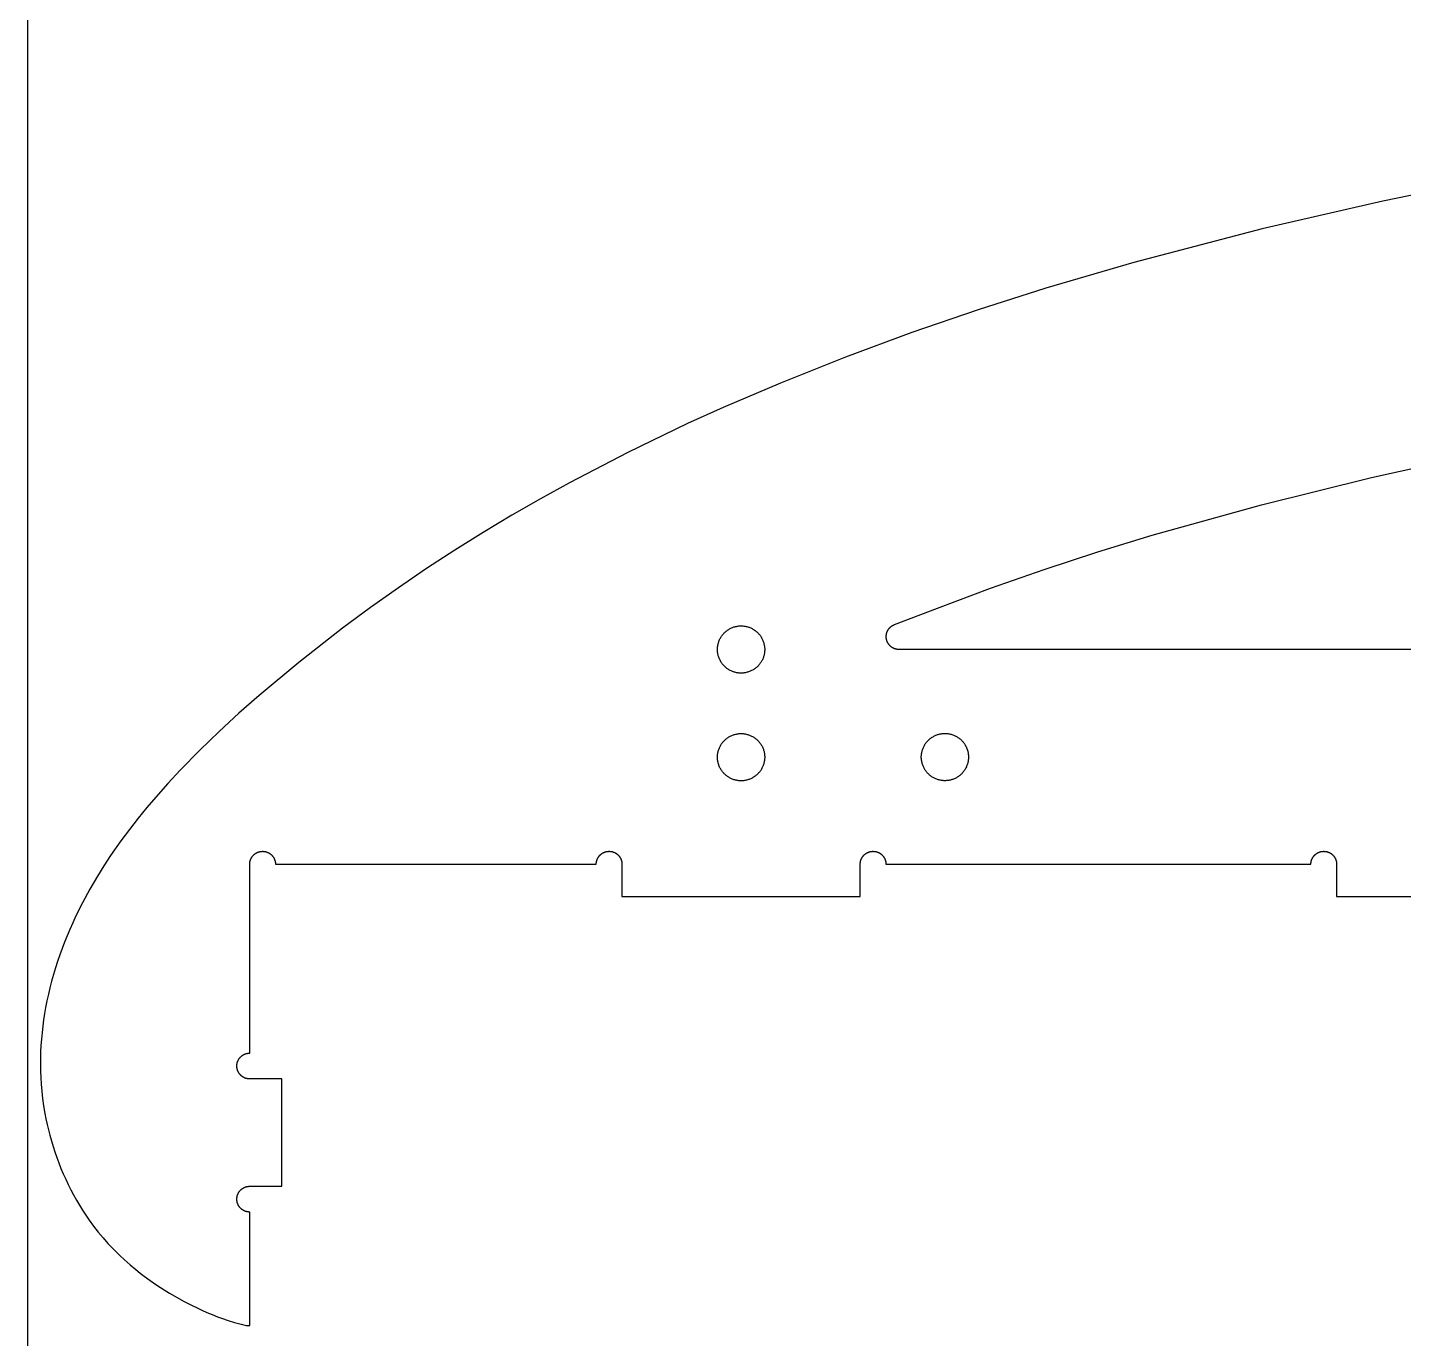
# Model space of a CAD drawing. Header units: millimetres. Extents: x 0 to 2500, y 0 to 1250.
# Drawn here: x 0 to 320.6, y 316.7 to 622 of the extents above; entities that cross this region are included whole.
import ezdxf

# ---------------------------------------------------------------- set-up
doc = ezdxf.new("R2010")
doc.units = ezdxf.units.MM
doc.header["$MEASUREMENT"] = 0
doc.layers.add('Default', color=18, linetype='Continuous', true_color=0x000000)
doc.layers.add('TAGLIO', color=56, linetype='Continuous', true_color=0x8b8b00)

msp = doc.modelspace()

# ---------------------------------------------------------------- linework, layer by layer
at = {"layer": 'Default'}
msp.add_lwpolyline([(0, 0), (2500, 0), (2500, 1250), (0, 1250)], close=True, dxfattribs=at)
at = {"layer": 'TAGLIO'}
for points in [[(348.4, 588.24), (315.79, 581.59), (287.65, 575.1), (257.75, 567.28), (237.25, 561.28), (221.51, 556.27), (205.99, 550.95), (190.61, 545.27), (175.4, 539.21), (162.09, 533.52), (153.78, 529.76), (139.88, 523.08), (126.27, 516.01), (119.52, 512.28), (112.83, 508.44), (106.15, 504.44), (99.55, 500.31), (92.95, 496), (86.42, 491.56), (79.87, 486.91), (73.42, 482.13), (63.21, 474.15), (53.96, 466.44), (49.27, 462.32), (44.67, 458.11), (40.11, 453.71), (35.54, 449.05), (32.66, 445.96), (29.86, 442.81), (27.79, 440.36), (25.76, 437.88), (23.73, 435.27), (21.76, 432.61), (19.34, 429.16), (17.79, 426.8), (16.29, 424.4), (14.49, 421.32), (12.79, 418.19), (11.25, 415.11), (10.52, 413.55), (9.82, 411.98), (9.2, 410.51), (8.61, 409.03), (8.04, 407.54), (7.49, 406.04), (6.98, 404.52), (6.49, 403), (6.03, 401.46), (5.6, 399.92), (5.21, 398.41), (4.85, 396.89), (4.52, 395.36), (4.22, 393.83), (3.97, 392.37), (3.74, 390.9), (3.54, 389.43), (3.38, 387.96), (3.24, 386.46), (3.13, 384.96), (3.05, 383.46), (3.01, 381.96), (3, 380.46), (3.02, 378.97), (3.08, 377.47), (3.17, 375.98), (3.32, 374.31), (3.51, 372.64), (3.75, 370.88), (4.05, 369.12), (4.3, 367.85), (4.57, 366.58), (4.87, 365.32), (5.19, 364.06), (5.55, 362.75), (5.95, 361.45), (6.37, 360.16), (6.82, 358.87), (7.29, 357.59), (7.8, 356.32), (8.33, 355.07), (8.89, 353.82), (9.47, 352.58), (10.09, 351.36), (10.73, 350.15), (11.4, 348.95), (12.1, 347.76), (12.83, 346.59), (13.58, 345.44), (14.37, 344.3), (15.4, 342.89), (16.47, 341.5), (17.59, 340.16), (18.75, 338.84), (19.63, 337.9), (20.54, 336.97), (21.52, 336.01), (22.53, 335.08), (23.88, 333.9), (25.26, 332.76)], [(212.01, 486.83), (224.38, 491.44), (236.85, 495.79), (249.4, 499.89), (262.03, 503.76), (287.48, 510.86), (313.13, 517.23), (345.14, 524.28), (377.31, 530.49), (409.62, 535.93), (442.04, 540.68), (474.55, 544.78), (507.13, 548.21), (539.78, 550.94), (572.48, 552.91), (605.23, 554.1), (638, 554.5), (670.77, 554.1)], [(201.98, 482.96), (212.01, 486.83)], [(203.06, 477.17), (203, 477.17), (202.94, 477.17), (202.88, 477.17), (202.82, 477.18), (202.76, 477.18), (202.69, 477.19), (202.63, 477.2), (202.57, 477.21), (202.51, 477.22), (202.44, 477.23), (202.38, 477.24), (202.32, 477.26), (202.26, 477.28), (202.2, 477.29), (202.13, 477.31), (202.07, 477.33), (202.01, 477.36), (201.95, 477.38), (201.89, 477.4), (201.83, 477.43), (201.76, 477.46), (201.71, 477.49), (201.65, 477.52), (201.59, 477.55), (201.53, 477.59), (201.47, 477.62), (201.41, 477.66), (201.36, 477.7), (201.3, 477.73), (201.25, 477.77), (201.19, 477.82), (201.14, 477.86), (201.09, 477.9), (201.04, 477.95), (200.99, 477.99), (200.94, 478.04), (200.89, 478.09), (200.85, 478.14), (200.8, 478.19), (200.76, 478.24), (200.72, 478.29), (200.68, 478.34), (200.64, 478.4), (200.6, 478.45), (200.56, 478.51), (200.52, 478.56), (200.49, 478.62), (200.46, 478.68), (200.42, 478.73), (200.39, 478.79), (200.36, 478.85), (200.34, 478.91), (200.31, 478.97), (200.29, 479.02), (200.26, 479.08), (200.24, 479.14), (200.22, 479.2), (200.2, 479.26), (200.18, 479.32), (200.16, 479.38), (200.15, 479.44), (200.13, 479.5), (200.12, 479.56), (200.11, 479.62), (200.1, 479.68), (200.09, 479.74), (200.08, 479.8), (200.08, 479.86), (200.07, 479.92), (200.07, 479.98), (200.06, 480.04), (200.06, 480.11), (200.06, 480.17), (200.06, 480.23), (200.06, 480.3), (200.07, 480.36), (200.07, 480.43), (200.08, 480.49), (200.09, 480.56), (200.09, 480.62), (200.11, 480.68), (200.12, 480.75), (200.13, 480.81), (200.15, 480.88), (200.16, 480.94), (200.18, 481.01), (200.2, 481.07), (200.22, 481.14), (200.24, 481.2), (200.27, 481.26), (200.29, 481.32), (200.32, 481.39), (200.35, 481.45), (200.38, 481.51), (200.41, 481.57), (200.44, 481.63), (200.47, 481.69), (200.51, 481.75), (200.55, 481.8), (200.58, 481.86), (200.62, 481.91), (200.66, 481.97), (200.7, 482.02), (200.75, 482.07), (200.79, 482.13), (200.83, 482.18), (200.88, 482.23), (200.92, 482.27), (200.97, 482.32), (201.02, 482.37), (201.07, 482.41), (201.12, 482.45), (201.17, 482.49), (201.22, 482.54), (201.27, 482.57), (201.32, 482.61), (201.38, 482.65), (201.43, 482.68), (201.48, 482.72), (201.54, 482.75), (201.59, 482.78), (201.65, 482.81), (201.7, 482.84), (201.76, 482.87), (201.81, 482.89), (201.87, 482.92), (201.92, 482.94), (201.98, 482.96)], [(1072.94, 477.17), (203.06, 477.17)], [(51.77, 427.17), (51.77, 427.23), (51.77, 427.3), (51.78, 427.37), (51.78, 427.44), (51.79, 427.5), (51.8, 427.57), (51.81, 427.64), (51.82, 427.71), (51.83, 427.78), (51.85, 427.85), (51.86, 427.92), (51.88, 427.99), (51.91, 428.06), (51.93, 428.13), (51.95, 428.2), (51.98, 428.27), (52.01, 428.34), (52.04, 428.41), (52.07, 428.48), (52.1, 428.54), (52.14, 428.61), (52.18, 428.68), (52.22, 428.74), (52.26, 428.81), (52.3, 428.87), (52.34, 428.93), (52.39, 429), (52.44, 429.06), (52.49, 429.12), (52.54, 429.17), (52.59, 429.23), (52.65, 429.29), (52.7, 429.34), (52.76, 429.39), (52.82, 429.45), (52.88, 429.49), (52.94, 429.54), (53, 429.59), (53.06, 429.63), (53.13, 429.68), (53.19, 429.72), (53.26, 429.76), (53.32, 429.79), (53.39, 429.83), (53.46, 429.86), (53.53, 429.9), (53.59, 429.93), (53.66, 429.96), (53.73, 429.98), (53.8, 430.01), (53.87, 430.03), (53.94, 430.05), (54.01, 430.07), (54.08, 430.09), (54.15, 430.1), (54.22, 430.12), (54.29, 430.13), (54.36, 430.14), (54.43, 430.15), (54.5, 430.15), (54.57, 430.16), (54.63, 430.16), (54.7, 430.17), (54.77, 430.17), (54.83, 430.17), (54.9, 430.16), (54.97, 430.16), (55.04, 430.15), (55.11, 430.15), (55.18, 430.14), (55.24, 430.13), (55.31, 430.12), (55.38, 430.1), (55.45, 430.09), (55.52, 430.07), (55.59, 430.05), (55.66, 430.03), (55.73, 430.01), (55.8, 429.98), (55.87, 429.96), (55.94, 429.93), (56.01, 429.9), (56.08, 429.86), (56.15, 429.83), (56.21, 429.79), (56.28, 429.76), (56.35, 429.72), (56.41, 429.68), (56.47, 429.63), (56.54, 429.59), (56.6, 429.54), (56.66, 429.49), (56.72, 429.45), (56.78, 429.39), (56.83, 429.34), (56.89, 429.29), (56.94, 429.23), (57, 429.17), (57.05, 429.12), (57.1, 429.06), (57.15, 429), (57.19, 428.93), (57.24, 428.87), (57.28, 428.81), (57.32, 428.74), (57.36, 428.68), (57.4, 428.61), (57.43, 428.54), (57.47, 428.48), (57.5, 428.41), (57.53, 428.34), (57.56, 428.27), (57.58, 428.2), (57.61, 428.13), (57.63, 428.06), (57.65, 427.99), (57.67, 427.92), (57.69, 427.85), (57.7, 427.78), (57.72, 427.71), (57.73, 427.64), (57.74, 427.57), (57.75, 427.5), (57.76, 427.44), (57.76, 427.37), (57.77, 427.3), (57.77, 427.23), (57.77, 427.17)], [(132.5, 427.17), (132.5, 427.23), (132.5, 427.3), (132.51, 427.37), (132.51, 427.44), (132.52, 427.5), (132.53, 427.57), (132.54, 427.64), (132.55, 427.71), (132.56, 427.78), (132.58, 427.85), (132.6, 427.92), (132.62, 427.99), (132.64, 428.06), (132.66, 428.13), (132.68, 428.2), (132.71, 428.27), (132.74, 428.34), (132.77, 428.41), (132.8, 428.48), (132.84, 428.54), (132.87, 428.61), (132.91, 428.68), (132.95, 428.74), (132.99, 428.81), (133.03, 428.87), (133.08, 428.93), (133.12, 429), (133.17, 429.06), (133.22, 429.12), (133.27, 429.17), (133.32, 429.23), (133.38, 429.29), (133.43, 429.34), (133.49, 429.39), (133.55, 429.45), (133.61, 429.49), (133.67, 429.54), (133.73, 429.59), (133.79, 429.63), (133.86, 429.68), (133.92, 429.72), (133.99, 429.76), (134.06, 429.79), (134.12, 429.83), (134.19, 429.86), (134.26, 429.9), (134.33, 429.93), (134.4, 429.96), (134.47, 429.98), (134.53, 430.01), (134.6, 430.03), (134.67, 430.05), (134.74, 430.07), (134.81, 430.09), (134.88, 430.1), (134.95, 430.12), (135.02, 430.13), (135.09, 430.14), (135.16, 430.15), (135.23, 430.15), (135.3, 430.16), (135.37, 430.16), (135.43, 430.17), (135.5, 430.17), (135.57, 430.17), (135.63, 430.16), (135.7, 430.16), (135.77, 430.15), (135.84, 430.15), (135.91, 430.14), (135.98, 430.13), (136.05, 430.12), (136.12, 430.1), (136.19, 430.09), (136.26, 430.07), (136.33, 430.05), (136.4, 430.03), (136.47, 430.01), (136.53, 429.98), (136.6, 429.96), (136.67, 429.93), (136.74, 429.9), (136.81, 429.86), (136.88, 429.83), (136.94, 429.79), (137.01, 429.76), (137.08, 429.72), (137.14, 429.68), (137.21, 429.63), (137.27, 429.59), (137.33, 429.54), (137.39, 429.49), (137.45, 429.45), (137.51, 429.39), (137.57, 429.34), (137.62, 429.29), (137.68, 429.23), (137.73, 429.17), (137.78, 429.12), (137.83, 429.06), (137.88, 429), (137.92, 428.93), (137.97, 428.87), (138.01, 428.81), (138.05, 428.74), (138.09, 428.68), (138.13, 428.61), (138.16, 428.54), (138.2, 428.48), (138.23, 428.41), (138.26, 428.34), (138.29, 428.27), (138.32, 428.2), (138.34, 428.13), (138.36, 428.06), (138.38, 427.99), (138.4, 427.92), (138.42, 427.85), (138.44, 427.78), (138.45, 427.71), (138.46, 427.64), (138.47, 427.57), (138.48, 427.5), (138.49, 427.44), (138.49, 427.37), (138.5, 427.3), (138.5, 427.23), (138.5, 427.17)], [(194, 427.17), (194, 427.23), (194, 427.3), (194.01, 427.37), (194.01, 427.44), (194.02, 427.5), (194.03, 427.57), (194.04, 427.64), (194.05, 427.71), (194.06, 427.78), (194.08, 427.85), (194.1, 427.92), (194.12, 427.99), (194.14, 428.06), (194.16, 428.13), (194.18, 428.2), (194.21, 428.27), (194.24, 428.34), (194.27, 428.41), (194.3, 428.48), (194.34, 428.54), (194.37, 428.61), (194.41, 428.68), (194.45, 428.74), (194.49, 428.81), (194.53, 428.87), (194.58, 428.93), (194.62, 429), (194.67, 429.06), (194.72, 429.12), (194.77, 429.17), (194.82, 429.23), (194.88, 429.29), (194.93, 429.34), (194.99, 429.39), (195.05, 429.45), (195.11, 429.49), (195.17, 429.54), (195.23, 429.59), (195.29, 429.63), (195.36, 429.68), (195.42, 429.72), (195.49, 429.76), (195.56, 429.79), (195.62, 429.83), (195.69, 429.86), (195.76, 429.9), (195.83, 429.93), (195.9, 429.96), (195.97, 429.98), (196.03, 430.01), (196.1, 430.03), (196.17, 430.05), (196.24, 430.07), (196.31, 430.09), (196.38, 430.1), (196.45, 430.12), (196.52, 430.13), (196.59, 430.14), (196.66, 430.15), (196.73, 430.15), (196.8, 430.16), (196.87, 430.16), (196.93, 430.17), (197, 430.17), (197.07, 430.17), (197.13, 430.16), (197.2, 430.16), (197.27, 430.15), (197.34, 430.15), (197.41, 430.14), (197.48, 430.13), (197.55, 430.12), (197.62, 430.1), (197.69, 430.09), (197.76, 430.07), (197.83, 430.05), (197.9, 430.03), (197.97, 430.01), (198.03, 429.98), (198.1, 429.96), (198.17, 429.93), (198.24, 429.9), (198.31, 429.86), (198.38, 429.83), (198.44, 429.79), (198.51, 429.76), (198.58, 429.72), (198.64, 429.68), (198.71, 429.63), (198.77, 429.59), (198.83, 429.54), (198.89, 429.49), (198.95, 429.45), (199.01, 429.39), (199.07, 429.34), (199.12, 429.29), (199.18, 429.23), (199.23, 429.17), (199.28, 429.12), (199.33, 429.06), (199.38, 429), (199.42, 428.93), (199.47, 428.87), (199.51, 428.81), (199.55, 428.74), (199.59, 428.68), (199.63, 428.61), (199.66, 428.54), (199.7, 428.48), (199.73, 428.41), (199.76, 428.34), (199.79, 428.27), (199.82, 428.2), (199.84, 428.13), (199.86, 428.06), (199.88, 427.99), (199.9, 427.92), (199.92, 427.85), (199.94, 427.78), (199.95, 427.71), (199.96, 427.64), (199.97, 427.57), (199.98, 427.5), (199.99, 427.44), (199.99, 427.37), (200, 427.3), (200, 427.23), (200, 427.17)], [(299, 427.17), (299, 427.23), (299, 427.3), (299.01, 427.37), (299.01, 427.44), (299.02, 427.5), (299.03, 427.57), (299.04, 427.64), (299.05, 427.71), (299.06, 427.78), (299.08, 427.85), (299.1, 427.92), (299.12, 427.99), (299.14, 428.06), (299.16, 428.13), (299.18, 428.2), (299.21, 428.27), (299.24, 428.34), (299.27, 428.41), (299.3, 428.48), (299.34, 428.54), (299.37, 428.61), (299.41, 428.68), (299.45, 428.74), (299.49, 428.81), (299.53, 428.87), (299.58, 428.93), (299.62, 429), (299.67, 429.06), (299.72, 429.12), (299.77, 429.17), (299.82, 429.23), (299.88, 429.29), (299.93, 429.34), (299.99, 429.39), (300.05, 429.45), (300.11, 429.49), (300.17, 429.54), (300.23, 429.59), (300.29, 429.63), (300.36, 429.68), (300.42, 429.72), (300.49, 429.76), (300.56, 429.79), (300.62, 429.83), (300.69, 429.86), (300.76, 429.9), (300.83, 429.93), (300.9, 429.96), (300.97, 429.98), (301.03, 430.01), (301.1, 430.03), (301.17, 430.05), (301.24, 430.07), (301.31, 430.09), (301.38, 430.1), (301.45, 430.12), (301.52, 430.13), (301.59, 430.14), (301.66, 430.15), (301.73, 430.15), (301.8, 430.16), (301.87, 430.16), (301.93, 430.17), (302, 430.17), (302.07, 430.17), (302.13, 430.16), (302.2, 430.16), (302.27, 430.15), (302.34, 430.15), (302.41, 430.14), (302.48, 430.13), (302.55, 430.12), (302.62, 430.1), (302.69, 430.09), (302.76, 430.07), (302.83, 430.05), (302.9, 430.03), (302.97, 430.01), (303.03, 429.98), (303.1, 429.96), (303.17, 429.93), (303.24, 429.9), (303.31, 429.86), (303.38, 429.83), (303.44, 429.79), (303.51, 429.76), (303.58, 429.72), (303.64, 429.68), (303.71, 429.63), (303.77, 429.59), (303.83, 429.54), (303.89, 429.49), (303.95, 429.45), (304.01, 429.39), (304.07, 429.34), (304.12, 429.29), (304.18, 429.23), (304.23, 429.17), (304.28, 429.12), (304.33, 429.06), (304.38, 429), (304.42, 428.93), (304.47, 428.87), (304.51, 428.81), (304.55, 428.74), (304.59, 428.68), (304.63, 428.61), (304.66, 428.54), (304.7, 428.48), (304.73, 428.41), (304.76, 428.34), (304.79, 428.27), (304.82, 428.2), (304.84, 428.13), (304.86, 428.06), (304.88, 427.99), (304.9, 427.92), (304.92, 427.85), (304.94, 427.78), (304.95, 427.71), (304.96, 427.64), (304.97, 427.57), (304.98, 427.5), (304.99, 427.44), (304.99, 427.37), (305, 427.3), (305, 427.23), (305, 427.17)], [(51.77, 383.17), (51.77, 427.17)], [(57.77, 427.17), (132.5, 427.17)], [(138.5, 427.17), (138.5, 419.67)], [(194, 419.67), (194, 427.17)], [(200, 427.17), (299, 427.17)], [(305, 427.17), (305, 419.67)], [(138.5, 419.67), (194, 419.67)], [(305, 419.67), (360.5, 419.67)], [(51.77, 377.17), (51.7, 377.17), (51.63, 377.17), (51.57, 377.17), (51.5, 377.18), (51.43, 377.18), (51.36, 377.19), (51.29, 377.2), (51.22, 377.22), (51.15, 377.23), (51.08, 377.25), (51.01, 377.26), (50.94, 377.28), (50.87, 377.3), (50.8, 377.33), (50.73, 377.35), (50.66, 377.38), (50.59, 377.4), (50.53, 377.43), (50.46, 377.47), (50.39, 377.5), (50.32, 377.54), (50.26, 377.57), (50.19, 377.61), (50.13, 377.65), (50.06, 377.7), (50, 377.74), (49.94, 377.79), (49.88, 377.84), (49.82, 377.89), (49.76, 377.94), (49.7, 377.99), (49.65, 378.04), (49.59, 378.1), (49.54, 378.16), (49.49, 378.22), (49.44, 378.27), (49.39, 378.34), (49.34, 378.4), (49.3, 378.46), (49.26, 378.52), (49.22, 378.59), (49.18, 378.65), (49.14, 378.72), (49.1, 378.79), (49.07, 378.86), (49.04, 378.92), (49.01, 378.99), (48.98, 379.06), (48.95, 379.13), (48.93, 379.2), (48.91, 379.27), (48.88, 379.34), (48.86, 379.41), (48.85, 379.48), (48.83, 379.55), (48.82, 379.62), (48.81, 379.69), (48.8, 379.76), (48.79, 379.83), (48.78, 379.9), (48.78, 379.96), (48.77, 380.03), (48.77, 380.1), (48.77, 380.17), (48.77, 380.23), (48.77, 380.3), (48.78, 380.37), (48.78, 380.44), (48.79, 380.5), (48.8, 380.57), (48.81, 380.64), (48.82, 380.71), (48.83, 380.78), (48.85, 380.85), (48.86, 380.92), (48.88, 380.99), (48.91, 381.06), (48.93, 381.13), (48.95, 381.2), (48.98, 381.27), (49.01, 381.34), (49.04, 381.41), (49.07, 381.48), (49.1, 381.54), (49.14, 381.61), (49.18, 381.68), (49.22, 381.74), (49.26, 381.81), (49.3, 381.87), (49.34, 381.93), (49.39, 382), (49.44, 382.06), (49.49, 382.12), (49.54, 382.17), (49.59, 382.23), (49.65, 382.29), (49.7, 382.34), (49.76, 382.39), (49.82, 382.45), (49.88, 382.49), (49.94, 382.54), (50, 382.59), (50.06, 382.63), (50.13, 382.68), (50.19, 382.72), (50.26, 382.76), (50.32, 382.79), (50.39, 382.83), (50.46, 382.86), (50.53, 382.9), (50.59, 382.93), (50.66, 382.96), (50.73, 382.98), (50.8, 383.01), (50.87, 383.03), (50.94, 383.05), (51.01, 383.07), (51.08, 383.09), (51.15, 383.1), (51.22, 383.12), (51.29, 383.13), (51.36, 383.14), (51.43, 383.15), (51.5, 383.15), (51.57, 383.16), (51.63, 383.16), (51.7, 383.17), (51.77, 383.17)], [(59.27, 377.17), (51.77, 377.17)], [(59.27, 352.17), (59.27, 377.17)], [(51.77, 346.17), (51.7, 346.17), (51.63, 346.17), (51.57, 346.17), (51.5, 346.18), (51.43, 346.18), (51.36, 346.19), (51.29, 346.2), (51.22, 346.22), (51.15, 346.23), (51.08, 346.25), (51.01, 346.26), (50.94, 346.28), (50.87, 346.3), (50.8, 346.33), (50.73, 346.35), (50.66, 346.38), (50.59, 346.4), (50.53, 346.43), (50.46, 346.47), (50.39, 346.5), (50.32, 346.54), (50.26, 346.57), (50.19, 346.61), (50.13, 346.65), (50.06, 346.7), (50, 346.74), (49.94, 346.79), (49.88, 346.84), (49.82, 346.89), (49.76, 346.94), (49.7, 346.99), (49.65, 347.04), (49.59, 347.1), (49.54, 347.16), (49.49, 347.22), (49.44, 347.27), (49.39, 347.34), (49.34, 347.4), (49.3, 347.46), (49.26, 347.52), (49.22, 347.59), (49.18, 347.65), (49.14, 347.72), (49.1, 347.79), (49.07, 347.86), (49.04, 347.92), (49.01, 347.99), (48.98, 348.06), (48.95, 348.13), (48.93, 348.2), (48.91, 348.27), (48.88, 348.34), (48.86, 348.41), (48.85, 348.48), (48.83, 348.55), (48.82, 348.62), (48.81, 348.69), (48.8, 348.76), (48.79, 348.83), (48.78, 348.9), (48.78, 348.96), (48.77, 349.03), (48.77, 349.1), (48.77, 349.17), (48.77, 349.23), (48.77, 349.3), (48.78, 349.37), (48.78, 349.44), (48.79, 349.5), (48.8, 349.57), (48.81, 349.64), (48.82, 349.71), (48.83, 349.78), (48.85, 349.85), (48.86, 349.92), (48.88, 349.99), (48.91, 350.06), (48.93, 350.13), (48.95, 350.2), (48.98, 350.27), (49.01, 350.34), (49.04, 350.41), (49.07, 350.48), (49.1, 350.54), (49.14, 350.61), (49.18, 350.68), (49.22, 350.74), (49.26, 350.81), (49.3, 350.87), (49.34, 350.93), (49.39, 351), (49.44, 351.06), (49.49, 351.12), (49.54, 351.17), (49.59, 351.23), (49.65, 351.29), (49.7, 351.34), (49.76, 351.39), (49.82, 351.45), (49.88, 351.49), (49.94, 351.54), (50, 351.59), (50.06, 351.63), (50.13, 351.68), (50.19, 351.72), (50.26, 351.76), (50.32, 351.79), (50.39, 351.83), (50.46, 351.86), (50.53, 351.9), (50.59, 351.93), (50.66, 351.96), (50.73, 351.98), (50.8, 352.01), (50.87, 352.03), (50.94, 352.05), (51.01, 352.07), (51.08, 352.09), (51.15, 352.1), (51.22, 352.12), (51.29, 352.13), (51.36, 352.14), (51.43, 352.15), (51.5, 352.15), (51.57, 352.16), (51.63, 352.16), (51.7, 352.17), (51.77, 352.17)], [(51.77, 352.17), (59.27, 352.17)], [(51.77, 319.73), (51.77, 346.17)], [(25.26, 332.76), (26.27, 331.94), (27.17, 331.25), (28.61, 330.2), (30.16, 329.13), (31.85, 328.04), (33.06, 327.3), (34.29, 326.57), (36.32, 325.44), (38.39, 324.37), (39.5, 323.83), (40.63, 323.31), (41.81, 322.78), (43, 322.29), (44.24, 321.8), (45.18, 321.46), (46.72, 320.93), (48.24, 320.46), (49.76, 320.03), (50.94, 319.73)], [(50.94, 319.73), (51.77, 319.73)]]:
    msp.add_lwpolyline(points, dxfattribs=at)
for points in [[(168.32, 482.26), (168.5, 482.19), (168.67, 482.1), (168.84, 482.02), (169.01, 481.92), (169.17, 481.83), (169.33, 481.72), (169.49, 481.61), (169.64, 481.5), (169.79, 481.38), (169.93, 481.25), (170.07, 481.12), (170.21, 480.99), (170.34, 480.85), (170.46, 480.7), (170.58, 480.55), (170.7, 480.4), (170.81, 480.25), (170.91, 480.09), (171.01, 479.92), (171.1, 479.76), (171.19, 479.59), (171.27, 479.41), (171.35, 479.24), (171.41, 479.06), (171.48, 478.88), (171.53, 478.7), (171.58, 478.51), (171.63, 478.33), (171.66, 478.14), (171.69, 477.95), (171.72, 477.76), (171.74, 477.57), (171.75, 477.38), (171.75, 477.19), (171.75, 477), (171.74, 476.81), (171.72, 476.62), (171.7, 476.43), (171.67, 476.24), (171.64, 476.05), (171.59, 475.87), (171.55, 475.68), (171.49, 475.5), (171.43, 475.32), (171.36, 475.14), (171.29, 474.96), (171.21, 474.79), (171.12, 474.62), (171.03, 474.45), (170.94, 474.29), (170.83, 474.12), (170.72, 473.97), (170.61, 473.81), (170.49, 473.66), (170.37, 473.52), (170.24, 473.38), (170.11, 473.24), (169.97, 473.11), (169.82, 472.98), (169.68, 472.86), (169.53, 472.75), (169.37, 472.64), (169.21, 472.53), (169.05, 472.43), (168.88, 472.34), (168.71, 472.25), (168.54, 472.17), (168.37, 472.09), (168.19, 472.02), (168.01, 471.95), (167.83, 471.9), (167.64, 471.85), (167.46, 471.8), (167.27, 471.76), (167.08, 471.73), (166.89, 471.7), (166.7, 471.68), (166.51, 471.67), (166.32, 471.67), (166.13, 471.67), (165.94, 471.67), (165.75, 471.69), (165.56, 471.71), (165.37, 471.74), (165.18, 471.77), (165, 471.81), (164.81, 471.86), (164.63, 471.91), (164.45, 471.97), (164.27, 472.04), (164.09, 472.11), (163.92, 472.19), (163.74, 472.27), (163.58, 472.36), (163.41, 472.46), (163.25, 472.56), (163.09, 472.66), (162.94, 472.78), (162.79, 472.89), (162.64, 473.02), (162.5, 473.14), (162.36, 473.28), (162.23, 473.41), (162.1, 473.56), (161.98, 473.7), (161.86, 473.85), (161.75, 474.01), (161.64, 474.17), (161.54, 474.33), (161.44, 474.49), (161.35, 474.66), (161.27, 474.83), (161.19, 475.01), (161.12, 475.18), (161.05, 475.36), (160.99, 475.54), (160.94, 475.73), (160.89, 475.91), (160.85, 476.1), (160.82, 476.29), (160.79, 476.48), (160.77, 476.67), (160.76, 476.86), (160.75, 477.05), (160.75, 477.24), (160.76, 477.43), (160.77, 477.62), (160.79, 477.81), (160.81, 478), (160.85, 478.19), (160.88, 478.37), (160.93, 478.56), (160.98, 478.74), (161.04, 478.92), (161.1, 479.1), (161.17, 479.28), (161.25, 479.46), (161.33, 479.63), (161.42, 479.8), (161.52, 479.96), (161.62, 480.13), (161.72, 480.29), (161.83, 480.44), (161.95, 480.59), (162.07, 480.74), (162.2, 480.88), (162.33, 481.02), (162.46, 481.15), (162.6, 481.28), (162.75, 481.41), (162.9, 481.53), (163.05, 481.64), (163.21, 481.75), (163.37, 481.85), (163.53, 481.95), (163.7, 482.04), (163.87, 482.13), (164.05, 482.21), (164.22, 482.28), (164.4, 482.35), (164.58, 482.41), (164.77, 482.46), (164.95, 482.51), (165.14, 482.55), (165.32, 482.59), (165.51, 482.62), (165.7, 482.64), (165.89, 482.65), (166.08, 482.66), (166.27, 482.67), (166.46, 482.66), (166.66, 482.65), (166.85, 482.63), (167.04, 482.61), (167.22, 482.58), (167.41, 482.54), (167.6, 482.5), (167.78, 482.45), (167.96, 482.39), (168.14, 482.33)], [(168.32, 446.99), (168.14, 446.92), (167.96, 446.86), (167.78, 446.81), (167.6, 446.76), (167.41, 446.71), (167.22, 446.67), (167.04, 446.64), (166.85, 446.62), (166.66, 446.6), (166.47, 446.59), (166.27, 446.59), (166.08, 446.59), (165.89, 446.6), (165.7, 446.62), (165.51, 446.64), (165.32, 446.67), (165.14, 446.7), (164.95, 446.74), (164.77, 446.79), (164.58, 446.85), (164.4, 446.91), (164.22, 446.98), (164.05, 447.05), (163.87, 447.13), (163.7, 447.21), (163.53, 447.3), (163.37, 447.4), (163.21, 447.5), (163.05, 447.61), (162.9, 447.73), (162.75, 447.85), (162.6, 447.97), (162.46, 448.1), (162.33, 448.23), (162.2, 448.37), (162.07, 448.51), (161.95, 448.66), (161.83, 448.81), (161.72, 448.97), (161.62, 449.13), (161.52, 449.29), (161.42, 449.46), (161.33, 449.62), (161.25, 449.8), (161.17, 449.97), (161.1, 450.15), (161.04, 450.33), (160.98, 450.51), (160.93, 450.69), (160.88, 450.88), (160.85, 451.07), (160.81, 451.26), (160.79, 451.44), (160.77, 451.63), (160.76, 451.83), (160.75, 452.02), (160.75, 452.21), (160.76, 452.4), (160.77, 452.59), (160.79, 452.78), (160.82, 452.97), (160.85, 453.15), (160.9, 453.34), (160.94, 453.53), (160.99, 453.71), (161.05, 453.89), (161.12, 454.07), (161.19, 454.25), (161.27, 454.42), (161.35, 454.59), (161.44, 454.76), (161.54, 454.93), (161.64, 455.09), (161.75, 455.25), (161.86, 455.4), (161.98, 455.55), (162.1, 455.7), (162.23, 455.84), (162.36, 455.98), (162.5, 456.11), (162.64, 456.24), (162.79, 456.36), (162.94, 456.48), (163.09, 456.59), (163.25, 456.7), (163.41, 456.8), (163.58, 456.89), (163.74, 456.98), (163.92, 457.07), (164.09, 457.15), (164.27, 457.22), (164.45, 457.28), (164.63, 457.34), (164.81, 457.4), (165, 457.44), (165.18, 457.48), (165.37, 457.52), (165.56, 457.54), (165.75, 457.57), (165.94, 457.58), (166.13, 457.59), (166.32, 457.59), (166.51, 457.58), (166.7, 457.57), (166.89, 457.55), (167.08, 457.52), (167.27, 457.49), (167.46, 457.45), (167.64, 457.41), (167.83, 457.36), (168.01, 457.3), (168.19, 457.24), (168.37, 457.16), (168.54, 457.09), (168.71, 457.01), (168.88, 456.92), (169.05, 456.82), (169.21, 456.72), (169.37, 456.62), (169.53, 456.51), (169.68, 456.39), (169.82, 456.27), (169.97, 456.14), (170.11, 456.01), (170.24, 455.87), (170.37, 455.73), (170.49, 455.59), (170.61, 455.44), (170.72, 455.29), (170.83, 455.13), (170.94, 454.97), (171.03, 454.8), (171.12, 454.64), (171.21, 454.47), (171.29, 454.29), (171.36, 454.12), (171.43, 453.94), (171.49, 453.76), (171.55, 453.57), (171.59, 453.39), (171.64, 453.2), (171.67, 453.01), (171.7, 452.83), (171.72, 452.64), (171.74, 452.45), (171.75, 452.26), (171.75, 452.06), (171.75, 451.87), (171.74, 451.68), (171.72, 451.49), (171.69, 451.3), (171.66, 451.11), (171.63, 450.93), (171.58, 450.74), (171.53, 450.56), (171.48, 450.37), (171.41, 450.19), (171.35, 450.02), (171.27, 449.84), (171.19, 449.67), (171.1, 449.5), (171.01, 449.33), (170.91, 449.17), (170.81, 449.01), (170.7, 448.85), (170.58, 448.7), (170.46, 448.55), (170.34, 448.41), (170.21, 448.27), (170.07, 448.13), (169.93, 448), (169.79, 447.88), (169.64, 447.76), (169.49, 447.64), (169.33, 447.53), (169.17, 447.43), (169.01, 447.33), (168.84, 447.24), (168.67, 447.15), (168.5, 447.07)], [(208.24, 452.12), (208.24, 452.31), (208.25, 452.5), (208.26, 452.69), (208.29, 452.88), (208.32, 453.07), (208.35, 453.25), (208.4, 453.44), (208.45, 453.63), (208.5, 453.81), (208.56, 453.99), (208.63, 454.17), (208.71, 454.34), (208.79, 454.52), (208.87, 454.69), (208.96, 454.85), (209.06, 455.02), (209.17, 455.18), (209.27, 455.34), (209.39, 455.49), (209.51, 455.64), (209.63, 455.78), (209.76, 455.92), (209.9, 456.06), (210.04, 456.19), (210.18, 456.31), (210.33, 456.43), (210.48, 456.55), (210.63, 456.66), (210.79, 456.77), (210.96, 456.86), (211.12, 456.96), (211.29, 457.05), (211.47, 457.13), (211.64, 457.2), (211.82, 457.27), (212, 457.34), (212.18, 457.39), (212.37, 457.44), (212.55, 457.49), (212.74, 457.53), (212.93, 457.56), (213.12, 457.58), (213.31, 457.6), (213.5, 457.61), (213.69, 457.62), (213.88, 457.62), (214.07, 457.61), (214.26, 457.59), (214.45, 457.57), (214.64, 457.54), (214.83, 457.51), (215.01, 457.47), (215.2, 457.42), (215.38, 457.37), (215.56, 457.31), (215.74, 457.24), (215.92, 457.17), (216.09, 457.09), (216.26, 457), (216.43, 456.91), (216.59, 456.82), (216.76, 456.71), (216.91, 456.61), (217.07, 456.49), (217.22, 456.37), (217.36, 456.25), (217.5, 456.12), (217.64, 455.99), (217.77, 455.85), (217.9, 455.71), (218.02, 455.56), (218.14, 455.41), (218.25, 455.26), (218.36, 455.1), (218.46, 454.94), (218.55, 454.77), (218.64, 454.6), (218.73, 454.43), (218.8, 454.26), (218.87, 454.08), (218.94, 453.9), (219, 453.72), (219.05, 453.53), (219.1, 453.35), (219.14, 453.16), (219.17, 452.97), (219.19, 452.78), (219.21, 452.59), (219.23, 452.4), (219.23, 452.21), (219.23, 452.02), (219.23, 451.83), (219.21, 451.64), (219.19, 451.45), (219.17, 451.26), (219.14, 451.07), (219.1, 450.89), (219.05, 450.7), (219, 450.52), (218.94, 450.34), (218.87, 450.16), (218.8, 449.98), (218.73, 449.81), (218.64, 449.63), (218.55, 449.46), (218.46, 449.3), (218.36, 449.14), (218.25, 448.98), (218.14, 448.82), (218.02, 448.67), (217.9, 448.53), (217.77, 448.38), (217.64, 448.25), (217.5, 448.11), (217.36, 447.98), (217.22, 447.86), (217.07, 447.74), (216.91, 447.63), (216.76, 447.52), (216.59, 447.42), (216.43, 447.32), (216.26, 447.23), (216.09, 447.15), (215.92, 447.07), (215.74, 447), (215.56, 446.93), (215.38, 446.87), (215.2, 446.82), (215.01, 446.77), (214.83, 446.73), (214.64, 446.69), (214.45, 446.66), (214.26, 446.64), (214.07, 446.63), (213.88, 446.62), (213.69, 446.62), (213.5, 446.62), (213.31, 446.63), (213.12, 446.65), (212.93, 446.68), (212.74, 446.71), (212.55, 446.75), (212.37, 446.79), (212.18, 446.84), (212, 446.9), (211.82, 446.96), (211.64, 447.03), (211.47, 447.11), (211.29, 447.19), (211.12, 447.28), (210.96, 447.37), (210.79, 447.47), (210.63, 447.57), (210.48, 447.68), (210.33, 447.8), (210.18, 447.92), (210.04, 448.05), (209.9, 448.18), (209.76, 448.31), (209.63, 448.45), (209.51, 448.6), (209.39, 448.75), (209.27, 448.9), (209.17, 449.06), (209.06, 449.22), (208.96, 449.38), (208.87, 449.55), (208.79, 449.72), (208.71, 449.89), (208.63, 450.07), (208.56, 450.25), (208.5, 450.43), (208.45, 450.61), (208.4, 450.79), (208.35, 450.98), (208.32, 451.17), (208.29, 451.36), (208.26, 451.55), (208.25, 451.74), (208.24, 451.93)]]:
    msp.add_lwpolyline(points, close=True, dxfattribs=at)

doc.saveas('drawing.dxf')
